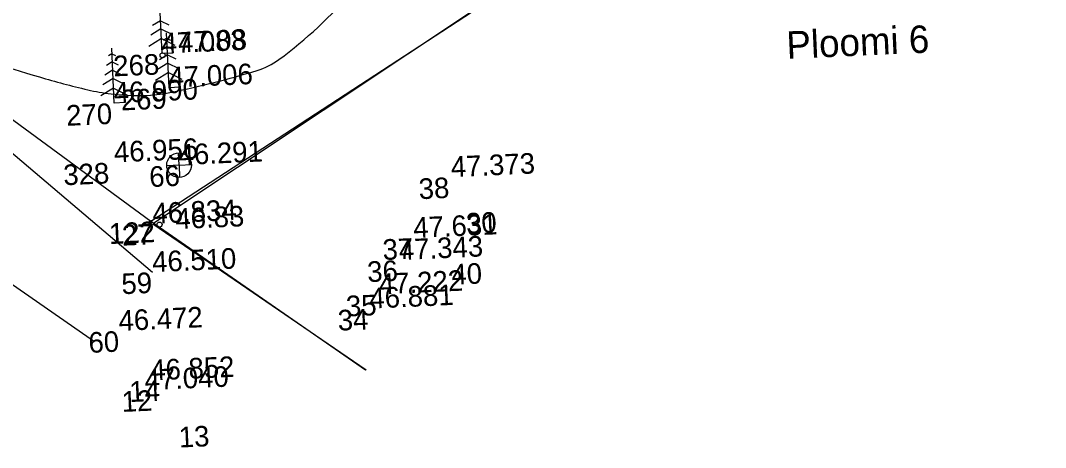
# Model space of a CAD drawing. Extents: x 642129 to 642236, y 6456939 to 6457032.
# Drawn here: x 642156.35 to 642193.67, y 6456939.13 to 6456954.67 of the extents above; entities that cross this region are included whole.
import ezdxf

# ---------------------------------------------------------------- set-up
doc = ezdxf.new("R2010")
doc.units = 0
for name, color, linetype in [('44', 7, 'Continuous'), ('Level 10', 7, 'Continuous'), ('Level 18', 7, 'Continuous'), ('Level 28', 7, 'Continuous'), ('Level 3', 7, 'Continuous'), ('Level 30', 7, 'Continuous'), ('Level 4', 7, 'Continuous'), ('Level 40', 7, 'Continuous'), ('Level 44', 7, 'Continuous'), ('Level 58', 7, 'Continuous'), ('Level 59', 7, 'Continuous'), ('Level 62', 7, 'Continuous'), ('Level 63', 7, 'Continuous')]:
    doc.layers.add(name, color=color, linetype=linetype)

# ---------------------------------------------------------------- blocks, each defined once
blk = doc.blocks.new('VBEKAE')
at = {"layer": '44'}
for radius in [50, 7.14]:
    blk.add_circle((0, 0), radius, dxfattribs=at)
blk = doc.blocks.new('MUMM')
at = {"layer": 'Level 18'}
blk.add_circle((0, 0), 90.9, dxfattribs=at)

msp = doc.modelspace()

# ---------------------------------------------------------------- linework, layer by layer
at = {"layer": 'Level 10'}
for p, q in [((642161.506, 6456953.463), (642161.416, 6456955.461)), ((642161.452, 6456954.662), (642161.162, 6456954.483)), ((642161.452, 6456954.662), (642161.757, 6456954.51)), ((642161.466, 6456954.362), (642161.092, 6456954.132)), ((642161.466, 6456954.362), (642161.859, 6456954.167)), ((642161.759, 6456952.223), (642161.669, 6456954.22)), ((642161.481, 6456954.013), (642161.018, 6456953.728)), ((642161.481, 6456954.013), (642161.968, 6456953.77)), ((642161.678, 6456954.021), (642161.555, 6456953.945)), ((642161.678, 6456954.021), (642161.807, 6456953.956)), ((642159.68, 6456953.461), (642159.558, 6456953.385)), ((642159.761, 6456951.663), (642159.671, 6456953.661)), ((642159.68, 6456953.461), (642159.809, 6456953.396)), ((642161.705, 6456953.421), (642161.415, 6456953.243)), ((642161.691, 6456953.721), (642161.485, 6456953.594)), ((642161.905, 6456953.481), (642161.506, 6456953.463)), ((642161.691, 6456953.721), (642161.908, 6456953.613)), ((642161.705, 6456953.421), (642162.01, 6456953.269)), ((642159.694, 6456953.161), (642159.487, 6456953.034)), ((642159.694, 6456953.161), (642159.911, 6456953.053)), ((642161.718, 6456953.122), (642161.344, 6456952.891)), ((642161.718, 6456953.122), (642162.111, 6456952.926)), ((642159.707, 6456952.861), (642159.417, 6456952.683)), ((642159.707, 6456952.861), (642160.012, 6456952.709)), ((642161.734, 6456952.772), (642161.271, 6456952.487)), ((642161.734, 6456952.772), (642162.221, 6456952.53)), ((642159.721, 6456952.562), (642159.347, 6456952.332)), ((642159.721, 6456952.562), (642160.114, 6456952.366)), ((642159.736, 6456952.212), (642159.273, 6456951.927)), ((642159.736, 6456952.212), (642160.223, 6456951.97)), ((642162.158, 6456952.241), (642161.759, 6456952.223)), ((642160.16, 6456951.681), (642159.761, 6456951.663))]:
    msp.add_line(p, q, dxfattribs=at)
at = {"layer": 'Level 28'}
for p, q in [((642181.535, 6456960.845), (642161.169, 6456947.275)), ((642161.169, 6456947.275), (642168.941, 6456941.963))]:
    msp.add_line(p, q, dxfattribs=at)
at = {"layer": 'Level 3'}
for centre, radius, start, end in [((642156.198, 6456966.215), 16.111, 306.41, 319.5785), ((642201.478, 6457104.166), 157.931, 252.23648, 253.65925), ((642164.217, 6456955.343), 2.602, 286.8026, 306.41), ((642154.623, 6456987.114), 35.79, 281.5394, 286.8026), ((642166.615, 6456985.259), 34.019, 253.6592, 256.7173), ((642160.556, 6456959.592), 7.646, 256.7173, 263.1705), ((642160.658, 6456960.442), 8.502, 263.1705, 271.2583), ((642160.729, 6456957.208), 5.267, 271.2583, 281.5394)]:
    msp.add_arc(centre, radius, start, end, dxfattribs=at)
at = {"layer": 'Level 30'}
msp.add_line((642148.185, 6456956.504), (642161.159, 6456945.51), dxfattribs=at)
msp.add_lwpolyline([(642142.456, 6456954.32), (642149.836, 6456949.383), (642159.051, 6456942.986)], dxfattribs=at)
at = {"layer": 'Level 4'}
for q in [(642162.105, 6456949.855), (642161.675, 6456949.385), (642162.574, 6456949.426), (642162.145, 6456948.956)]:
    msp.add_line((642162.125, 6456949.406), q, dxfattribs=at)
msp.add_circle((642162.125, 6456949.406), 0.45, dxfattribs=at)
at = {"layer": 'Level 40'}
for p, q in [((642197.675, 6456971.192), (642161.091, 6456947.351)), ((642161.091, 6456947.351), (642146.792, 6456957.865)), ((642168.907, 6456941.941), (642161.091, 6456947.351))]:
    msp.add_line(p, q, dxfattribs=at)

# ---------------------------------------------------------------- block references
at = {"layer": 'Level 44', "xscale": 0.0007999127972214671, "yscale": 0.000799912797221467, "rotation": 2.563975266493603}
msp.add_blockref('VBEKAE', (642161.091, 6456947.351), dxfattribs=at)
at = {"layer": 'Level 59', "xscale": 0.0009998909965268337, "yscale": 0.0009998909965268337, "rotation": 2.563975266493603}
for p in [(642161.525, 6456953.403), (642161.414, 6456947.244)]:
    msp.add_blockref('MUMM', p, dxfattribs=at)

# ---------------------------------------------------------------- texts
at = {"layer": 'Level 58'}
msp.add_text('Ploomi 6', height=0.9999, rotation=2.564, dxfattribs=at).set_placement((642184.259, 6456953.271))
at = {"layer": 'Level 59'}
for s, p in [('47.08', (642162.103, 6456953.502)), ('46.83', (642162.005, 6456947.075))]:
    msp.add_text(s, height=0.7499, rotation=2.564, dxfattribs=at).set_placement(p)
at = {"layer": 'Level 62'}
for s, p in [('268', (642159.746, 6456952.634)), ('269', (642160.017, 6456951.394)), ('270', (642158.031, 6456950.835)), ('328', (642157.927, 6456948.672)), ('66', (642161.055, 6456948.607)), ('38', (642170.864, 6456948.166)), ('30', (642172.588, 6456946.909)), ('122', (642159.585, 6456946.533)), ('122', (642159.585, 6456946.533)), ('122', (642159.589, 6456946.537)), ('27', (642160.064, 6456946.475)), ('37', (642169.549, 6456945.954)), ('36', (642168.991, 6456945.149)), ('40', (642172.056, 6456945.05)), ('59', (642160.043, 6456944.709)), ('35', (642168.217, 6456943.899)), ('34', (642167.917, 6456943.382)), ('60', (642158.843, 6456942.573)), ('14', (642160.329, 6456940.785)), ('12', (642160.051, 6456940.425)), ('13', (642162.13, 6456939.13))]:
    msp.add_text(s, height=0.7499, rotation=2.564, dxfattribs=at).set_placement(p)
at = {"layer": 'Level 63'}
for s, p in [('47.083', (642161.506, 6456953.463)), ('47.006', (642161.759, 6456952.223)), ('46.990', (642159.761, 6456951.663)), ('46.956', (642159.769, 6456949.505)), ('46.291', (642162.125, 6456949.406)), ('47.373', (642172.034, 6456948.969)), ('46.834', (642161.169, 6456947.275)), ('47.631', (642170.666, 6456946.754)), ('47.343', (642170.144, 6456945.951)), ('46.510', (642161.159, 6456945.51)), ('47.222', (642169.417, 6456944.704)), ('46.881', (642169.069, 6456944.185)), ('46.472', (642159.936, 6456943.372)), ('46.852', (642161.092, 6456941.57)), ('47.040', (642160.884, 6456941.213))]:
    msp.add_text(s, height=0.7499, rotation=2.564, dxfattribs=at).set_placement(p)

doc.saveas('drawing.dxf')
